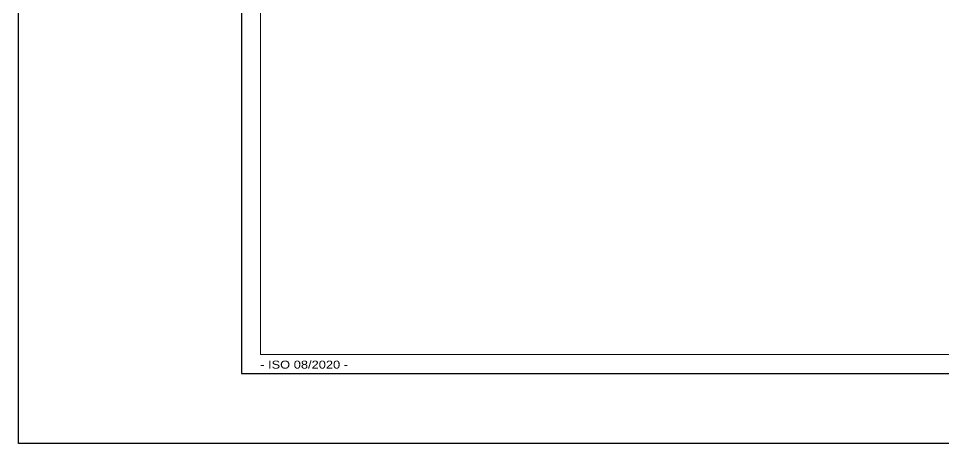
# Model space of a CAD drawing. Header units: millimetres. Extents: x 1360663 to 1465788, y -143522 to -69272.
# Drawn here: x 1360663 to 1378818, y -143522 to -135173 of the extents above; entities that cross this region are included whole.
import ezdxf

# ---------------------------------------------------------------- set-up
doc = ezdxf.new("R2010")
doc.units = ezdxf.units.MM
doc.header["$MEASUREMENT"] = 0
for name, color, linetype, lineweight in [('CDC -TEXT KHUNG', 7, 'Continuous', 20), ('CDC-KHUNGTEN', 7, 'Continuous', 20), ('Hatch1', 250, 'Continuous', 5)]:
    doc.layers.add(name, color=color, linetype=linetype, lineweight=lineweight)
doc.layers.add('CDC.10.HATCH', color=9, linetype='Continuous')
doc.styles.add('KT CDC', font='arial.ttf', dxfattribs={"width": 0.85, "height": 200})

# ---------------------------------------------------------------- blocks, each defined once
blk = doc.blocks.new('Khung tên chuẩn')
at = {"layer": 'CDC-KHUNGTEN'}
blk.add_lwpolyline([(30654, -246309), (30654, -189709), (-40446, -189709), (-40446, -246309)], close=True, dxfattribs=at)
at = {"layer": 'CDC.10.HATCH', "color": 8}
blk.add_lwpolyline([(-40746, -246609), (38754, -246609), (38754, -189409), (-40746, -189409)], close=True, dxfattribs=at)
at = {"layer": 'Defpoints', "color": 1}
blk.add_lwpolyline([(-44246, -247709), (-44246, -188309), (39854, -188309), (39854, -247709), (-44246, -247709)], close=True, dxfattribs=at)
at = {"layer": 'CDC -TEXT KHUNG', "color": 6, "style": 'KT CDC', "width": 1.15}
blk.add_text('- ISO 08/2020 -', height=125.69, dxfattribs=at).set_placement((-40452, -246532))

msp = doc.modelspace()

# ---------------------------------------------------------------- block references
at = {"layer": 'Hatch1', "xscale": 1.250000000640284, "yscale": 1.250000000640284, "zscale": 1.250000000640284}
msp.add_blockref('Khung tên chuẩn', (1415970.7, 166114), dxfattribs=at)

doc.saveas('drawing.dxf')
